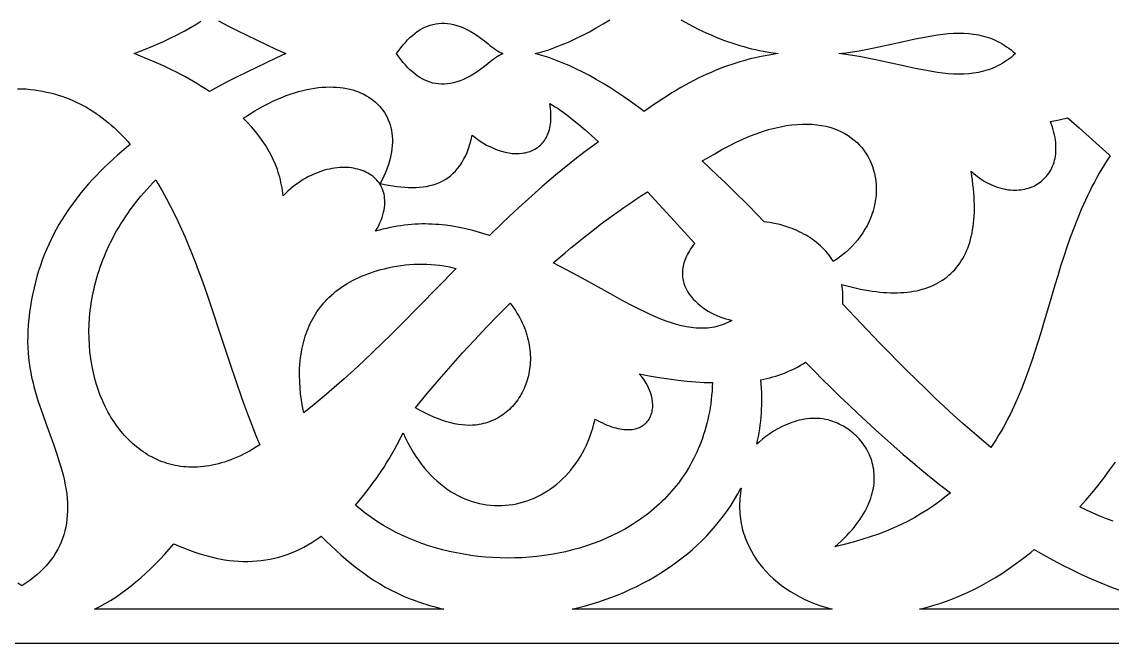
# Model space of a CAD drawing. Extents: x -170 to 170, y -20 to 44.
# Drawn here: x 0 to 58.9, y -20.5 to 13.1 of the extents above; entities that cross this region are included whole.
import ezdxf

# ---------------------------------------------------------------- set-up
doc = ezdxf.new("R2010")
doc.units = 0
doc.header["$MEASUREMENT"] = 0
doc.layers.add('LAYER_1', color=18, linetype='CONTINUOUS')

msp = doc.modelspace()

# ---------------------------------------------------------------- linework, layer by layer
at = {"layer": 'LAYER_1'}
for points in [[(10.671, 13.138), (11.171, 12.872), (11.678, 12.611), (12.191, 12.354), (12.711, 12.101), (13.236, 11.851), (13.767, 11.605), (14.303, 11.362), (13.767, 11.119), (13.236, 10.873), (12.711, 10.623), (12.191, 10.37), (11.678, 10.113), (11.171, 9.852), (10.671, 9.586), (10.179, 9.316), (9.929, 9.476), (9.714, 9.614), (9.5, 9.747), (9.284, 9.876), (9.067, 10.002), (8.847, 10.124), (8.625, 10.243), (8.399, 10.359), (8.169, 10.474), (7.695, 10.698), (7.197, 10.918), (6.672, 11.138), (6.114, 11.362), (6.672, 11.585), (7.197, 11.805), (7.695, 12.026), (8.169, 12.25), (8.399, 12.364), (8.625, 12.481), (8.847, 12.6), (9.067, 12.722), (9.284, 12.847), (9.5, 12.976), (9.714, 13.11)], [(35.623, 13.196), (35.861, 13.061), (36.098, 12.933), (36.333, 12.809), (36.566, 12.692), (36.797, 12.58), (37.027, 12.473), (37.255, 12.372), (37.481, 12.276), (37.706, 12.185), (37.929, 12.099), (38.15, 12.018), (38.37, 11.942), (38.588, 11.87), (38.805, 11.803), (39.02, 11.74), (39.233, 11.682), (39.445, 11.628), (39.655, 11.578), (39.864, 11.533), (40.071, 11.491), (40.481, 11.419), (40.885, 11.362), (40.481, 11.305), (40.071, 11.233), (39.864, 11.191), (39.655, 11.145), (39.445, 11.096), (39.233, 11.042), (39.02, 10.983), (38.805, 10.921), (38.588, 10.854), (38.37, 10.782), (38.15, 10.706), (37.929, 10.624), (37.706, 10.538), (37.481, 10.447), (37.255, 10.351), (37.027, 10.25), (36.797, 10.143), (36.566, 10.031), (36.333, 9.914), (36.098, 9.791), (35.861, 9.662), (35.623, 9.528), (35.383, 9.387), (35.141, 9.241), (34.898, 9.088), (34.652, 8.929), (34.405, 8.764), (34.156, 8.593), (33.905, 8.414), (33.653, 8.23), (33.282, 8.509), (32.911, 8.778), (32.54, 9.038), (32.17, 9.287), (31.8, 9.526), (31.431, 9.754), (31.062, 9.971), (30.694, 10.176), (30.326, 10.369), (29.959, 10.551), (29.592, 10.719), (29.225, 10.875), (28.859, 11.017), (28.494, 11.146), (28.129, 11.261), (27.764, 11.362), (28.129, 11.463), (28.494, 11.577), (28.859, 11.706), (29.225, 11.849), (29.592, 12.004), (29.958, 12.173), (30.326, 12.354), (30.694, 12.548), (31.062, 12.753), (31.431, 12.97), (31.8, 13.198)], [(-0.183, 9.455), (0.049, 9.471), (0.281, 9.455), (0.51, 9.434), (0.735, 9.406), (0.956, 9.373), (1.174, 9.335), (1.388, 9.291), (1.599, 9.241), (1.807, 9.186), (2.012, 9.126), (2.213, 9.06), (2.411, 8.99), (2.606, 8.914), (2.798, 8.833), (2.986, 8.748), (3.172, 8.658), (3.355, 8.562), (3.535, 8.463), (3.711, 8.358), (3.885, 8.249), (4.057, 8.136), (4.225, 8.018), (4.391, 7.896), (4.554, 7.77), (4.714, 7.64), (4.872, 7.505), (5.027, 7.367), (5.179, 7.225), (5.33, 7.078), (5.477, 6.929), (5.623, 6.775), (5.766, 6.618), (5.906, 6.457), (5.705, 6.292), (5.456, 6.084), (5.213, 5.874), (4.975, 5.661), (4.742, 5.446), (4.514, 5.229), (4.291, 5.008), (4.074, 4.785), (3.862, 4.559), (3.655, 4.33), (3.455, 4.098), (3.259, 3.863), (3.07, 3.625), (2.886, 3.384), (2.708, 3.139), (2.536, 2.891), (2.369, 2.64), (2.209, 2.385), (2.055, 2.126), (1.907, 1.864), (1.766, 1.598), (1.63, 1.328), (1.501, 1.054), (1.379, 0.777), (1.263, 0.495), (1.153, 0.209), (1.05, -0.081), (0.954, -0.375), (0.865, -0.674), (0.782, -0.977), (0.707, -1.285), (0.638, -1.597), (0.577, -1.914), (0.515, -2.277), (0.464, -2.627), (0.425, -2.966), (0.395, -3.293), (0.375, -3.61), (0.365, -3.918), (0.364, -4.216), (0.372, -4.506), (0.388, -4.789), (0.412, -5.065), (0.444, -5.335), (0.482, -5.6), (0.528, -5.86), (0.58, -6.117), (0.638, -6.371), (0.701, -6.622), (0.77, -6.872), (0.843, -7.122), (0.921, -7.371), (1.003, -7.621), (1.177, -8.126), (1.362, -8.643), (1.753, -9.737), (1.953, -10.326), (2.053, -10.634), (2.152, -10.951), (2.226, -11.204), (2.291, -11.455), (2.349, -11.703), (2.398, -11.947), (2.439, -12.189), (2.472, -12.427), (2.496, -12.662), (2.511, -12.893), (2.518, -13.121), (2.516, -13.346), (2.505, -13.568), (2.485, -13.786), (2.456, -14.001), (2.417, -14.212), (2.37, -14.42), (2.313, -14.624), (2.246, -14.824), (2.17, -15.021), (2.085, -15.214), (1.989, -15.404), (1.884, -15.59), (1.769, -15.772), (1.643, -15.95), (1.508, -16.124), (1.363, -16.295), (1.207, -16.461), (1.04, -16.624), (0.864, -16.782), (0.676, -16.937), (0.478, -17.087), (0.269, -17.234), (0.049, -17.376), (-0.17, -17.234)], [(58.968, -13.896), (58.605, -13.762), (58.243, -13.617), (57.88, -13.461), (57.518, -13.295), (57.157, -13.118), (57.485, -12.75), (57.81, -12.369), (58.132, -11.975), (58.452, -11.567), (58.769, -11.144), (59.085, -10.706)], [(63.098, -18.638), (48.506, -18.638), (48.869, -18.55), (49.234, -18.449), (49.602, -18.336), (49.972, -18.209), (50.344, -18.068), (50.719, -17.914), (51.094, -17.746), (51.472, -17.564), (51.85, -17.368), (52.229, -17.157), (52.61, -16.932), (52.99, -16.691), (53.371, -16.436), (53.752, -16.165), (54.133, -15.878), (54.514, -15.575), (54.7, -15.427), (55.207, -15.716), (55.716, -15.995), (56.229, -16.263), (56.744, -16.521), (57.261, -16.768), (57.78, -17.003), (58.302, -17.226), (58.826, -17.436), (59.353, -17.635)], [(-170.138, -20.482), (170.235, -20.482)]]:
    msp.add_lwpolyline(points, dxfattribs=at)
for points in [[(22.863, 13.005), (23.025, 12.992), (23.191, 12.968), (23.359, 12.933), (23.53, 12.885), (23.705, 12.826), (23.883, 12.754), (24.063, 12.67), (24.248, 12.573), (24.435, 12.463), (24.626, 12.34), (24.82, 12.204), (25.018, 12.054), (25.219, 11.891), (25.322, 11.806), (25.425, 11.726), (25.526, 11.652), (25.627, 11.583), (25.726, 11.52), (25.824, 11.462), (25.921, 11.409), (26.017, 11.362), (25.921, 11.315), (25.824, 11.262), (25.726, 11.204), (25.627, 11.14), (25.526, 11.072), (25.425, 10.997), (25.219, 10.833), (25.018, 10.669), (24.82, 10.519), (24.626, 10.383), (24.435, 10.26), (24.248, 10.15), (24.063, 10.053), (23.883, 9.969), (23.705, 9.897), (23.53, 9.838), (23.359, 9.79), (23.191, 9.755), (23.025, 9.731), (22.863, 9.718), (22.703, 9.716), (22.547, 9.726), (22.393, 9.746), (22.242, 9.777), (22.094, 9.818), (21.949, 9.869), (21.806, 9.931), (21.666, 10.002), (21.528, 10.082), (21.393, 10.172), (21.26, 10.27), (21.13, 10.378), (21.002, 10.494), (20.877, 10.619), (20.754, 10.752), (20.633, 10.893), (20.514, 11.042), (20.398, 11.198), (20.283, 11.362), (20.398, 11.526), (20.514, 11.682), (20.633, 11.831), (20.754, 11.972), (20.877, 12.104), (21.002, 12.229), (21.13, 12.345), (21.26, 12.453), (21.393, 12.552), (21.528, 12.641), (21.666, 12.722), (21.806, 12.793), (21.949, 12.854), (22.094, 12.905), (22.242, 12.946), (22.393, 12.977), (22.547, 12.997), (22.703, 13.007)], [(50.892, 12.467), (51.163, 12.45), (51.298, 12.437), (51.431, 12.42), (51.563, 12.399), (51.695, 12.374), (51.825, 12.346), (51.955, 12.313), (52.084, 12.277), (52.212, 12.236), (52.339, 12.19), (52.465, 12.14), (52.591, 12.086), (52.716, 12.026), (52.84, 11.962), (52.963, 11.892), (53.085, 11.817), (53.207, 11.737), (53.328, 11.652), (53.448, 11.561), (53.568, 11.464), (53.687, 11.362), (53.568, 11.259), (53.448, 11.163), (53.328, 11.072), (53.207, 10.986), (53.085, 10.906), (52.963, 10.832), (52.84, 10.762), (52.716, 10.698), (52.591, 10.638), (52.465, 10.583), (52.339, 10.533), (52.212, 10.488), (52.084, 10.447), (51.955, 10.41), (51.825, 10.378), (51.695, 10.349), (51.563, 10.325), (51.431, 10.304), (51.298, 10.287), (51.163, 10.274), (50.892, 10.257), (50.617, 10.253), (50.339, 10.262), (50.056, 10.281), (49.769, 10.31), (49.477, 10.347), (49.182, 10.393), (48.882, 10.446), (48.577, 10.505), (48.268, 10.568), (47.635, 10.706), (46.982, 10.853), (46.309, 10.999), (45.964, 11.07), (45.614, 11.138), (45.258, 11.203), (44.897, 11.262), (44.53, 11.315), (44.157, 11.362), (44.53, 11.408), (44.897, 11.462), (45.258, 11.521), (45.614, 11.585), (45.964, 11.653), (46.309, 11.724), (46.982, 11.871), (47.635, 12.017), (48.268, 12.155), (48.577, 12.219), (48.882, 12.278), (49.182, 12.33), (49.477, 12.376), (49.769, 12.414), (50.056, 12.443), (50.339, 12.462), (50.617, 12.47)], [(16.855, 9.561), (17.043, 9.551), (17.226, 9.535), (17.404, 9.511), (17.578, 9.481), (17.747, 9.444), (17.911, 9.401), (18.07, 9.352), (18.224, 9.296), (18.373, 9.234), (18.516, 9.166), (18.654, 9.093), (18.786, 9.013), (18.912, 8.928), (19.033, 8.838), (19.147, 8.742), (19.256, 8.641), (19.358, 8.534), (19.453, 8.423), (19.542, 8.307), (19.625, 8.186), (19.7, 8.06), (19.769, 7.93), (19.83, 7.795), (19.885, 7.656), (19.932, 7.513), (19.972, 7.365), (20.004, 7.214), (20.028, 7.059), (20.045, 6.9), (20.054, 6.738), (20.054, 6.572), (20.047, 6.402), (20.031, 6.23), (20.007, 6.054), (19.974, 5.875), (19.933, 5.693), (19.882, 5.509), (19.823, 5.322), (19.755, 5.132), (19.677, 4.94), (19.591, 4.746), (19.494, 4.549), (19.389, 4.35), (19.619, 4.3), (19.846, 4.256), (20.07, 4.217), (20.29, 4.186), (20.506, 4.161), (20.718, 4.143), (20.926, 4.132), (21.129, 4.129), (21.329, 4.133), (21.523, 4.145), (21.713, 4.166), (21.899, 4.195), (22.079, 4.233), (22.254, 4.281), (22.423, 4.337), (22.588, 4.403), (22.746, 4.478), (22.899, 4.564), (23.046, 4.66), (23.188, 4.767), (23.322, 4.884), (23.451, 5.013), (23.573, 5.152), (23.689, 5.304), (23.797, 5.467), (23.899, 5.642), (23.994, 5.83), (24.082, 6.03), (24.162, 6.243), (24.235, 6.47), (24.3, 6.709), (24.358, 6.962), (24.55, 6.809), (24.745, 6.668), (24.942, 6.54), (25.141, 6.424), (25.341, 6.321), (25.542, 6.231), (25.741, 6.154), (25.94, 6.09), (26.137, 6.039), (26.331, 6.001), (26.522, 5.977), (26.709, 5.966), (26.892, 5.968), (27.069, 5.984), (27.155, 5.997), (27.24, 6.013), (27.323, 6.033), (27.404, 6.056), (27.484, 6.082), (27.561, 6.113), (27.637, 6.146), (27.71, 6.183), (27.781, 6.223), (27.85, 6.267), (27.917, 6.315), (27.981, 6.366), (28.042, 6.42), (28.101, 6.478), (28.157, 6.54), (28.211, 6.605), (28.261, 6.673), (28.309, 6.745), (28.353, 6.821), (28.394, 6.9), (28.432, 6.983), (28.467, 7.07), (28.498, 7.16), (28.526, 7.253), (28.55, 7.351), (28.571, 7.452), (28.587, 7.556), (28.6, 7.665), (28.609, 7.777), (28.614, 7.892), (28.615, 8.012), (28.611, 8.135), (28.603, 8.261), (28.591, 8.392), (28.575, 8.526), (28.554, 8.664), (28.698, 8.579), (28.846, 8.489), (28.996, 8.392), (29.148, 8.288), (29.461, 8.063), (29.783, 7.814), (30.116, 7.542), (30.458, 7.248), (30.81, 6.933), (31.171, 6.597), (30.776, 6.309), (30.385, 6.016), (29.999, 5.718), (29.617, 5.416), (29.239, 5.11), (28.864, 4.801), (28.494, 4.487), (28.127, 4.17), (27.763, 3.851), (27.402, 3.528), (27.044, 3.202), (26.689, 2.873), (25.986, 2.21), (25.291, 1.538), (25.121, 1.59), (24.754, 1.703), (24.388, 1.805), (24.024, 1.895), (23.659, 1.973), (23.295, 2.038), (22.929, 2.091), (22.747, 2.112), (22.563, 2.129), (22.38, 2.143), (22.196, 2.153), (22.011, 2.16), (21.826, 2.163), (21.641, 2.162), (21.455, 2.157), (21.268, 2.148), (21.08, 2.135), (20.892, 2.118), (20.702, 2.097), (20.512, 2.071), (20.321, 2.042), (20.129, 2.008), (19.935, 1.969), (19.741, 1.926), (19.545, 1.879), (19.349, 1.827), (19.15, 1.77), (19.236, 1.925), (19.314, 2.077), (19.382, 2.227), (19.443, 2.373), (19.495, 2.517), (19.539, 2.657), (19.575, 2.795), (19.603, 2.929), (19.624, 3.06), (19.638, 3.187), (19.644, 3.312), (19.643, 3.432), (19.636, 3.55), (19.622, 3.664), (19.601, 3.774), (19.574, 3.881), (19.54, 3.984), (19.501, 4.083), (19.456, 4.179), (19.405, 4.271), (19.349, 4.359), (19.287, 4.443), (19.22, 4.523), (19.148, 4.598), (19.072, 4.67), (18.99, 4.738), (18.905, 4.801), (18.815, 4.86), (18.721, 4.915), (18.623, 4.966), (18.521, 5.012), (18.415, 5.053), (18.306, 5.09), (18.194, 5.122), (18.079, 5.15), (17.96, 5.173), (17.839, 5.191), (17.716, 5.205), (17.59, 5.213), (17.461, 5.217), (17.331, 5.215), (17.199, 5.209), (17.065, 5.197), (16.929, 5.181), (16.792, 5.159), (16.654, 5.131), (16.515, 5.099), (16.375, 5.061), (16.234, 5.018), (16.092, 4.969), (15.951, 4.915), (15.809, 4.855), (15.667, 4.789), (15.525, 4.718), (15.383, 4.641), (15.242, 4.558), (15.102, 4.469), (14.962, 4.375), (14.824, 4.274), (14.686, 4.167), (14.55, 4.055), (14.416, 3.936), (14.283, 3.811), (14.152, 3.679), (14.136, 3.827), (14.117, 3.973), (14.095, 4.118), (14.069, 4.262), (14.04, 4.406), (14.007, 4.547), (13.971, 4.688), (13.932, 4.828), (13.889, 4.967), (13.843, 5.104), (13.74, 5.376), (13.624, 5.644), (13.495, 5.907), (13.353, 6.167), (13.198, 6.422), (13.031, 6.673), (12.85, 6.92), (12.658, 7.163), (12.452, 7.402), (12.235, 7.637), (12.006, 7.869), (12.132, 7.955), (12.382, 8.118), (12.631, 8.271), (12.877, 8.416), (13.122, 8.551), (13.365, 8.677), (13.605, 8.794), (13.843, 8.903), (14.078, 9.003), (14.311, 9.094), (14.541, 9.176), (14.769, 9.251), (14.993, 9.317), (15.214, 9.375), (15.432, 9.425), (15.646, 9.467), (15.857, 9.501), (16.065, 9.528), (16.268, 9.547), (16.468, 9.559), (16.664, 9.564)], [(56.567, 7.837), (57.124, 7.352), (57.665, 6.874), (58.203, 6.391), (58.754, 5.89), (58.797, 5.85), (58.644, 5.616), (58.496, 5.381), (58.352, 5.143), (58.212, 4.905), (58.077, 4.664), (57.946, 4.422), (57.819, 4.179), (57.696, 3.934), (57.576, 3.688), (57.46, 3.44), (57.238, 2.942), (57.029, 2.44), (56.83, 1.934), (56.642, 1.425), (56.463, 0.913), (56.291, 0.4), (56.126, -0.115), (55.966, -0.631), (55.81, -1.148), (55.506, -2.18), (55.204, -3.207), (55.051, -3.717), (54.895, -4.225), (54.735, -4.729), (54.569, -5.229), (54.397, -5.725), (54.217, -6.216), (54.028, -6.702), (53.829, -7.181), (53.618, -7.654), (53.509, -7.888), (53.396, -8.12), (53.279, -8.35), (53.159, -8.578), (53.035, -8.804), (52.908, -9.028), (52.776, -9.25), (52.64, -9.47), (52.5, -9.687), (52.355, -9.902), (51.852, -9.484), (51.349, -9.054), (50.847, -8.613), (50.345, -8.161), (49.843, -7.699), (49.343, -7.228), (48.842, -6.749), (48.342, -6.262), (47.843, -5.768), (47.344, -5.267), (46.846, -4.762), (46.348, -4.251), (45.354, -3.219), (44.363, -2.177), (44.371, -2.048), (44.375, -1.918), (44.375, -1.786), (44.37, -1.652), (44.362, -1.517), (44.349, -1.38), (44.331, -1.241), (44.31, -1.1), (44.891, -1.256), (45.11, -1.307), (45.327, -1.354), (45.54, -1.396), (45.75, -1.433), (45.957, -1.465), (46.161, -1.492), (46.361, -1.514), (46.559, -1.532), (46.752, -1.544), (46.943, -1.552), (47.129, -1.555), (47.313, -1.553), (47.493, -1.546), (47.669, -1.535), (47.842, -1.519), (48.012, -1.497), (48.177, -1.472), (48.339, -1.441), (48.498, -1.405), (48.652, -1.365), (48.803, -1.32), (48.95, -1.271), (49.094, -1.216), (49.233, -1.157), (49.369, -1.093), (49.5, -1.024), (49.628, -0.951), (49.752, -0.873), (49.872, -0.79), (49.987, -0.703), (50.099, -0.611), (50.206, -0.514), (50.31, -0.412), (50.409, -0.306), (50.504, -0.195), (50.595, -0.08), (50.681, 0.04), (50.764, 0.165), (50.842, 0.294), (50.915, 0.428), (50.984, 0.566), (51.049, 0.71), (51.109, 0.857), (51.165, 1.01), (51.216, 1.167), (51.263, 1.328), (51.305, 1.494), (51.343, 1.665), (51.376, 1.84), (51.404, 2.019), (51.427, 2.204), (51.446, 2.392), (51.46, 2.586), (51.469, 2.783), (51.473, 2.986), (51.472, 3.192), (51.467, 3.404), (51.456, 3.619), (51.441, 3.84), (51.42, 4.064), (51.395, 4.294), (51.364, 4.527), (51.329, 4.765), (51.288, 5.008), (51.406, 4.905), (51.524, 4.809), (51.643, 4.718), (51.763, 4.633), (51.883, 4.553), (52.003, 4.479), (52.124, 4.411), (52.244, 4.348), (52.364, 4.29), (52.485, 4.237), (52.604, 4.19), (52.724, 4.148), (52.843, 4.111), (52.961, 4.079), (53.078, 4.052), (53.195, 4.03), (53.311, 4.013), (53.425, 4), (53.539, 3.993), (53.651, 3.99), (53.761, 3.992), (53.87, 3.999), (53.978, 4.01), (54.083, 4.025), (54.187, 4.045), (54.289, 4.07), (54.389, 4.099), (54.486, 4.132), (54.581, 4.169), (54.674, 4.21), (54.764, 4.256), (54.852, 4.306), (54.936, 4.359), (55.018, 4.417), (55.097, 4.478), (55.173, 4.543), (55.245, 4.612), (55.314, 4.685), (55.38, 4.761), (55.442, 4.841), (55.501, 4.925), (55.555, 5.012), (55.606, 5.102), (55.653, 5.196), (55.695, 5.293), (55.734, 5.394), (55.768, 5.497), (55.797, 5.604), (55.823, 5.714), (55.843, 5.827), (55.858, 5.942), (55.869, 6.061), (55.875, 6.183), (55.875, 6.307), (55.87, 6.434), (55.86, 6.564), (55.845, 6.697), (55.824, 6.832), (55.797, 6.969), (55.764, 7.11), (55.726, 7.252), (55.681, 7.397), (55.63, 7.544), (55.573, 7.693), (56.039, 7.788), (56.504, 7.89)], [(42.713, 7.549), (42.966, 7.525), (43.211, 7.489), (43.445, 7.442), (43.671, 7.383), (43.887, 7.314), (44.094, 7.234), (44.291, 7.144), (44.479, 7.045), (44.657, 6.936), (44.826, 6.819), (44.985, 6.694), (45.134, 6.561), (45.274, 6.42), (45.404, 6.272), (45.523, 6.118), (45.633, 5.957), (45.733, 5.79), (45.823, 5.618), (45.903, 5.442), (45.973, 5.26), (46.033, 5.074), (46.082, 4.885), (46.122, 4.692), (46.151, 4.497), (46.169, 4.298), (46.177, 4.098), (46.175, 3.896), (46.162, 3.693), (46.139, 3.489), (46.105, 3.284), (46.06, 3.08), (46.005, 2.876), (45.939, 2.672), (45.862, 2.47), (45.774, 2.269), (45.675, 2.071), (45.565, 1.875), (45.445, 1.682), (45.313, 1.492), (45.17, 1.305), (45.016, 1.123), (44.85, 0.946), (44.674, 0.773), (44.486, 0.605), (44.287, 0.444), (44.076, 0.288), (43.854, 0.139), (43.781, 0.256), (43.704, 0.37), (43.623, 0.48), (43.538, 0.587), (43.449, 0.691), (43.357, 0.792), (43.261, 0.889), (43.162, 0.984), (43.06, 1.074), (42.954, 1.162), (42.846, 1.247), (42.735, 1.328), (42.621, 1.406), (42.505, 1.481), (42.386, 1.552), (42.265, 1.62), (42.142, 1.685), (42.017, 1.747), (41.89, 1.806), (41.761, 1.861), (41.631, 1.913), (41.499, 1.962), (41.232, 2.051), (40.96, 2.126), (40.685, 2.189), (40.407, 2.238), (40.129, 2.275), (39.288, 3.134), (38.448, 3.973), (38.029, 4.384), (37.61, 4.788), (37.192, 5.186), (36.774, 5.577), (37.049, 5.715), (37.451, 5.959), (37.845, 6.183), (38.23, 6.389), (38.607, 6.577), (38.975, 6.747), (39.335, 6.9), (39.686, 7.035), (40.028, 7.154), (40.362, 7.257), (40.687, 7.345), (41.003, 7.416), (41.311, 7.473), (41.609, 7.516), (41.899, 7.544), (42.179, 7.559), (42.451, 7.56)], [(7.397, 4.343), (7.626, 3.952), (7.849, 3.552), (8.064, 3.145), (8.272, 2.73), (8.474, 2.308), (8.67, 1.88), (8.861, 1.445), (9.046, 1.006), (9.226, 0.561), (9.402, 0.113), (9.574, -0.34), (9.742, -0.795), (9.907, -1.254), (10.069, -1.714), (10.385, -2.639), (10.693, -3.567), (10.997, -4.492), (11.3, -5.411), (11.605, -6.319), (11.914, -7.212), (12.071, -7.652), (12.23, -8.087), (12.393, -8.515), (12.558, -8.937), (12.726, -9.353), (12.899, -9.761), (12.721, -9.875), (12.545, -9.983), (12.369, -10.085), (12.194, -10.181), (12.019, -10.272), (11.846, -10.357), (11.674, -10.436), (11.502, -10.509), (11.332, -10.577), (11.163, -10.639), (10.994, -10.696), (10.827, -10.747), (10.661, -10.793), (10.496, -10.834), (10.333, -10.869), (10.17, -10.899), (10.009, -10.924), (9.849, -10.944), (9.69, -10.959), (9.533, -10.969), (9.377, -10.975), (9.223, -10.975), (9.07, -10.971), (8.918, -10.961), (8.768, -10.948), (8.62, -10.929), (8.473, -10.906), (8.327, -10.879), (8.183, -10.847), (8.041, -10.811), (7.901, -10.77), (7.762, -10.726), (7.625, -10.677), (7.49, -10.624), (7.357, -10.567), (7.225, -10.506), (7.095, -10.44), (6.968, -10.371), (6.842, -10.299), (6.718, -10.222), (6.596, -10.142), (6.476, -10.058), (6.358, -9.97), (6.243, -9.879), (6.129, -9.785), (6.018, -9.687), (5.908, -9.585), (5.801, -9.481), (5.696, -9.373), (5.594, -9.262), (5.494, -9.148), (5.396, -9.03), (5.3, -8.91), (5.207, -8.787), (5.116, -8.661), (5.028, -8.532), (4.942, -8.4), (4.859, -8.266), (4.778, -8.129), (4.7, -7.989), (4.552, -7.702), (4.414, -7.405), (4.287, -7.1), (4.171, -6.785), (4.067, -6.462), (3.975, -6.131), (3.894, -5.793), (3.826, -5.448), (3.77, -5.097), (3.727, -4.74), (3.696, -4.377), (3.679, -4.01), (3.675, -3.637), (3.685, -3.261), (3.709, -2.881), (3.747, -2.499), (3.771, -2.306), (3.799, -2.113), (3.831, -1.919), (3.866, -1.725), (3.905, -1.531), (3.948, -1.336), (3.994, -1.141), (4.045, -0.945), (4.099, -0.75), (4.157, -0.554), (4.219, -0.358), (4.285, -0.162), (4.355, 0.033), (4.429, 0.229), (4.507, 0.425), (4.589, 0.62), (4.675, 0.815), (4.765, 1.01), (4.86, 1.204), (4.958, 1.398), (5.061, 1.591), (5.168, 1.784), (5.279, 1.976), (5.395, 2.167), (5.515, 2.358), (5.639, 2.548), (5.768, 2.737), (5.901, 2.925), (6.039, 3.112), (6.181, 3.298), (6.327, 3.483), (6.479, 3.667), (6.635, 3.849), (6.795, 4.03), (6.96, 4.21), (7.13, 4.389), (7.277, 4.544)], [(34.433, 3.236), (35.063, 2.55), (36.374, 1.109), (36.295, 1.01), (36.221, 0.912), (36.153, 0.814), (36.09, 0.717), (36.032, 0.621), (35.979, 0.525), (35.931, 0.431), (35.888, 0.337), (35.85, 0.244), (35.816, 0.151), (35.787, 0.06), (35.763, -0.031), (35.743, -0.121), (35.727, -0.209), (35.716, -0.297), (35.709, -0.384), (35.706, -0.47), (35.706, -0.555), (35.711, -0.639), (35.719, -0.722), (35.732, -0.804), (35.747, -0.884), (35.766, -0.964), (35.789, -1.043), (35.844, -1.196), (35.911, -1.346), (35.99, -1.49), (36.08, -1.629), (36.18, -1.763), (36.289, -1.892), (36.407, -2.015), (36.533, -2.132), (36.666, -2.244), (36.806, -2.35), (36.951, -2.45), (37.101, -2.543), (37.255, -2.63), (37.412, -2.71), (37.572, -2.784), (37.734, -2.85), (37.896, -2.91), (38.06, -2.962), (38.222, -3.006), (38.384, -3.044), (38.269, -3.107), (38.153, -3.164), (38.036, -3.217), (37.919, -3.264), (37.801, -3.306), (37.682, -3.343), (37.562, -3.376), (37.441, -3.403), (37.319, -3.426), (37.197, -3.444), (37.073, -3.457), (36.949, -3.466), (36.824, -3.471), (36.698, -3.471), (36.571, -3.467), (36.443, -3.46), (36.314, -3.448), (36.184, -3.432), (35.922, -3.389), (35.656, -3.332), (35.386, -3.261), (35.112, -3.178), (34.834, -3.082), (34.551, -2.974), (34.265, -2.856), (33.975, -2.728), (33.68, -2.591), (33.381, -2.445), (33.078, -2.292), (32.458, -1.965), (31.82, -1.616), (30.488, -0.876), (29.793, -0.498), (29.078, -0.121), (28.741, 0.055), (29.057, 0.33), (29.373, 0.601), (29.69, 0.867), (30.006, 1.128), (30.323, 1.385), (30.639, 1.637), (30.957, 1.884), (31.274, 2.127), (31.591, 2.365), (31.909, 2.598), (32.227, 2.827), (32.545, 3.05), (32.863, 3.269), (33.182, 3.483), (33.501, 3.692), (33.82, 3.897)], [(21.914, -0.011), (22.145, -0.023), (22.375, -0.042), (22.604, -0.069), (22.831, -0.102), (23.057, -0.143), (23.28, -0.191), (23.501, -0.246), (21.506, -2.28), (20.512, -3.284), (20.012, -3.781), (19.509, -4.275), (19.002, -4.765), (18.491, -5.25), (17.973, -5.731), (17.449, -6.206), (16.917, -6.675), (16.376, -7.139), (15.826, -7.596), (15.265, -8.046), (15.199, -7.699), (15.143, -7.355), (15.1, -7.015), (15.068, -6.68), (15.048, -6.348), (15.041, -6.022), (15.046, -5.7), (15.064, -5.384), (15.094, -5.073), (15.138, -4.769), (15.165, -4.619), (15.195, -4.47), (15.229, -4.323), (15.266, -4.178), (15.306, -4.035), (15.35, -3.894), (15.397, -3.754), (15.448, -3.616), (15.502, -3.48), (15.56, -3.346), (15.621, -3.214), (15.686, -3.084), (15.755, -2.956), (15.827, -2.83), (15.903, -2.706), (15.983, -2.584), (16.066, -2.464), (16.154, -2.347), (16.245, -2.232), (16.339, -2.119), (16.438, -2.009), (16.54, -1.901), (16.647, -1.795), (16.757, -1.692), (16.871, -1.592), (16.989, -1.493), (17.111, -1.398), (17.237, -1.305), (17.367, -1.215), (17.501, -1.127), (17.64, -1.043), (17.782, -0.961), (17.928, -0.881), (18.079, -0.805), (18.234, -0.732), (18.393, -0.661), (18.556, -0.594), (18.724, -0.529), (18.895, -0.468), (19.072, -0.409), (19.252, -0.354), (19.437, -0.302), (19.626, -0.253), (19.82, -0.207), (20.05, -0.159), (20.282, -0.117), (20.515, -0.082), (20.748, -0.053), (20.981, -0.031), (21.215, -0.016), (21.448, -0.007), (21.681, -0.005)], [(26.511, -2.252), (26.605, -2.383), (26.693, -2.515), (26.777, -2.647), (26.856, -2.78), (26.93, -2.913), (27, -3.047), (27.064, -3.181), (27.124, -3.315), (27.179, -3.449), (27.23, -3.583), (27.276, -3.718), (27.318, -3.852), (27.355, -3.986), (27.388, -4.119), (27.417, -4.252), (27.441, -4.385), (27.462, -4.518), (27.478, -4.649), (27.49, -4.78), (27.497, -4.91), (27.501, -5.04), (27.501, -5.168), (27.497, -5.296), (27.489, -5.422), (27.478, -5.547), (27.462, -5.672), (27.443, -5.794), (27.42, -5.916), (27.394, -6.035), (27.364, -6.154), (27.331, -6.27), (27.294, -6.385), (27.254, -6.499), (27.211, -6.61), (27.164, -6.719), (27.114, -6.827), (27.061, -6.932), (27.005, -7.035), (26.945, -7.136), (26.883, -7.234), (26.817, -7.33), (26.749, -7.424), (26.678, -7.515), (26.604, -7.603), (26.528, -7.689), (26.448, -7.772), (26.366, -7.852), (26.281, -7.928), (26.194, -8.002), (26.105, -8.073), (26.012, -8.141), (25.918, -8.205), (25.821, -8.266), (25.722, -8.323), (25.62, -8.377), (25.517, -8.428), (25.411, -8.474), (25.303, -8.517), (25.193, -8.556), (25.081, -8.591), (24.967, -8.622), (24.852, -8.649), (24.734, -8.672), (24.562, -8.697), (24.384, -8.712), (24.201, -8.716), (24.013, -8.71), (23.819, -8.694), (23.619, -8.667), (23.414, -8.629), (23.203, -8.58), (22.986, -8.519), (22.763, -8.448), (22.534, -8.364), (22.298, -8.269), (22.057, -8.162), (21.808, -8.043), (21.554, -7.911), (21.293, -7.767), (21.933, -6.997), (22.571, -6.246), (23.208, -5.515), (23.846, -4.803), (24.484, -4.108), (25.123, -3.429), (25.766, -2.768), (26.412, -2.121)], [(42.815, -5.77), (43.277, -6.232), (43.743, -6.693), (44.213, -7.152), (44.688, -7.61), (45.166, -8.064), (45.649, -8.515), (46.136, -8.963), (46.627, -9.407), (47.123, -9.846), (47.621, -10.281), (48.124, -10.71), (48.631, -11.133), (49.141, -11.55), (49.655, -11.96), (50.173, -12.363), (49.883, -12.601), (49.582, -12.832), (49.268, -13.057), (48.943, -13.274), (48.604, -13.484), (48.253, -13.687), (47.887, -13.883), (47.509, -14.071), (47.116, -14.25), (46.708, -14.422), (46.286, -14.586), (45.848, -14.741), (45.395, -14.887), (44.926, -15.025), (44.44, -15.154), (43.938, -15.273), (44.11, -15.122), (44.273, -14.972), (44.429, -14.822), (44.577, -14.672), (44.716, -14.523), (44.849, -14.375), (44.973, -14.226), (45.09, -14.079), (45.2, -13.932), (45.303, -13.786), (45.398, -13.64), (45.487, -13.496), (45.569, -13.352), (45.644, -13.209), (45.712, -13.067), (45.774, -12.926), (45.83, -12.786), (45.88, -12.647), (45.923, -12.51), (45.96, -12.374), (45.992, -12.239), (46.018, -12.105), (46.038, -11.973), (46.053, -11.842), (46.063, -11.713), (46.067, -11.585), (46.066, -11.459), (46.06, -11.334), (46.049, -11.212), (46.034, -11.091), (46.014, -10.972), (45.989, -10.855), (45.961, -10.739), (45.927, -10.626), (45.89, -10.515), (45.849, -10.406), (45.804, -10.299), (45.755, -10.194), (45.702, -10.092), (45.646, -9.991), (45.587, -9.894), (45.524, -9.798), (45.458, -9.705), (45.39, -9.615), (45.318, -9.527), (45.243, -9.442), (45.166, -9.36), (45.087, -9.28), (45.005, -9.203), (44.92, -9.129), (44.834, -9.058), (44.745, -8.99), (44.655, -8.925), (44.563, -8.863), (44.469, -8.804), (44.373, -8.748), (44.276, -8.696), (44.178, -8.647), (44.079, -8.601), (43.978, -8.558), (43.877, -8.519), (43.775, -8.484), (43.672, -8.452), (43.569, -8.424), (43.426, -8.391), (43.284, -8.366), (43.141, -8.349), (42.998, -8.339), (42.855, -8.336), (42.713, -8.339), (42.572, -8.348), (42.431, -8.364), (42.291, -8.385), (42.152, -8.411), (42.015, -8.442), (41.879, -8.479), (41.744, -8.519), (41.612, -8.564), (41.481, -8.612), (41.352, -8.664), (41.226, -8.72), (41.102, -8.778), (40.863, -8.902), (40.635, -9.034), (40.421, -9.173), (40.221, -9.314), (40.038, -9.456), (39.872, -9.597), (39.724, -9.734), (39.769, -9.531), (39.81, -9.325), (39.847, -9.118), (39.88, -8.909), (39.909, -8.699), (39.934, -8.486), (39.955, -8.272), (39.971, -8.056), (39.983, -7.838), (39.991, -7.618), (39.994, -7.397), (39.993, -7.174), (39.988, -6.949), (39.978, -6.722), (39.964, -6.494), (39.945, -6.264), (40.273, -6.189), (40.435, -6.147), (40.595, -6.101), (40.754, -6.052), (40.911, -6), (41.066, -5.945), (41.219, -5.887), (41.37, -5.825), (41.519, -5.76), (41.665, -5.692), (41.809, -5.621), (41.951, -5.547), (42.089, -5.47), (42.225, -5.39), (42.358, -5.306)], [(33.921, -6.038), (34.452, -6.131), (34.969, -6.21), (35.471, -6.275), (35.958, -6.327), (36.431, -6.366), (36.89, -6.392), (37.334, -6.407), (37.323, -6.641), (37.308, -6.872), (37.288, -7.1), (37.264, -7.325), (37.235, -7.547), (37.202, -7.767), (37.165, -7.983), (37.123, -8.196), (37.077, -8.406), (37.028, -8.613), (36.974, -8.817), (36.916, -9.018), (36.854, -9.216), (36.788, -9.411), (36.718, -9.604), (36.645, -9.793), (36.568, -9.979), (36.487, -10.162), (36.403, -10.342), (36.315, -10.52), (36.223, -10.694), (36.128, -10.866), (36.03, -11.034), (35.928, -11.2), (35.823, -11.362), (35.715, -11.522), (35.604, -11.678), (35.49, -11.832), (35.372, -11.983), (35.252, -12.131), (35.128, -12.276), (35.002, -12.418), (34.873, -12.557), (34.741, -12.693), (34.607, -12.827), (34.469, -12.957), (34.33, -13.085), (34.187, -13.209), (34.042, -13.331), (33.895, -13.45), (33.745, -13.566), (33.593, -13.679), (33.439, -13.789), (33.283, -13.897), (33.124, -14.001), (32.964, -14.103), (32.636, -14.297), (32.301, -14.48), (31.959, -14.652), (31.61, -14.813), (31.254, -14.962), (30.893, -15.1), (30.527, -15.226), (30.155, -15.341), (29.779, -15.445), (29.399, -15.538), (29.015, -15.62), (28.628, -15.69), (28.238, -15.75), (27.846, -15.798), (27.452, -15.836), (27.057, -15.862), (26.661, -15.877), (26.264, -15.882), (25.868, -15.875), (25.472, -15.858), (25.077, -15.829), (24.683, -15.79), (24.291, -15.74), (23.901, -15.679), (23.514, -15.608), (23.13, -15.525), (22.75, -15.432), (22.374, -15.329), (22.002, -15.214), (21.635, -15.09), (21.274, -14.954), (20.919, -14.808), (20.57, -14.651), (20.227, -14.484), (19.892, -14.307), (19.565, -14.119), (19.245, -13.92), (18.935, -13.712), (18.633, -13.493), (18.486, -13.379), (18.341, -13.263), (18.199, -13.145), (18.059, -13.023), (18.488, -12.495), (18.855, -12.028), (19.021, -11.81), (19.177, -11.598), (19.325, -11.389), (19.467, -11.18), (19.606, -10.967), (19.743, -10.748), (19.88, -10.52), (20.02, -10.279), (20.163, -10.022), (20.313, -9.747), (20.637, -9.126), (20.763, -9.4), (20.895, -9.663), (21.032, -9.916), (21.174, -10.158), (21.321, -10.39), (21.472, -10.612), (21.628, -10.823), (21.788, -11.025), (21.953, -11.216), (22.121, -11.397), (22.292, -11.569), (22.467, -11.73), (22.645, -11.882), (22.827, -12.024), (23.01, -12.157), (23.197, -12.28), (23.386, -12.393), (23.577, -12.498), (23.769, -12.592), (23.964, -12.678), (24.16, -12.754), (24.357, -12.822), (24.556, -12.88), (24.755, -12.929), (24.955, -12.97), (25.155, -13.001), (25.355, -13.024), (25.556, -13.038), (25.756, -13.044), (25.956, -13.041), (26.155, -13.029), (26.354, -13.01), (26.551, -12.981), (26.747, -12.945), (26.942, -12.9), (27.135, -12.848), (27.326, -12.787), (27.515, -12.718), (27.701, -12.642), (27.885, -12.558), (28.067, -12.466), (28.245, -12.366), (28.42, -12.258), (28.592, -12.144), (28.76, -12.021), (28.925, -11.892), (29.085, -11.755), (29.242, -11.61), (29.393, -11.459), (29.54, -11.301), (29.683, -11.135), (29.82, -10.963), (29.952, -10.783), (30.078, -10.597), (30.199, -10.404), (30.314, -10.205), (30.423, -9.999), (30.525, -9.786), (30.621, -9.567), (30.71, -9.342), (30.792, -9.11), (30.867, -8.872), (30.935, -8.628), (30.995, -8.378), (31.131, -8.454), (31.264, -8.523), (31.395, -8.587), (31.522, -8.646), (31.647, -8.699), (31.769, -8.746), (31.888, -8.788), (32.004, -8.825), (32.117, -8.857), (32.227, -8.884), (32.335, -8.905), (32.439, -8.923), (32.54, -8.935), (32.638, -8.943), (32.733, -8.947), (32.826, -8.946), (32.915, -8.941), (33.001, -8.931), (33.084, -8.918), (33.163, -8.901), (33.24, -8.88), (33.314, -8.856), (33.384, -8.827), (33.451, -8.796), (33.515, -8.761), (33.576, -8.722), (33.634, -8.681), (33.688, -8.637), (33.74, -8.589), (33.788, -8.539), (33.832, -8.486), (33.874, -8.431), (33.912, -8.373), (33.947, -8.312), (33.978, -8.25), (34.006, -8.185), (34.031, -8.118), (34.052, -8.049), (34.07, -7.978), (34.085, -7.906), (34.096, -7.832), (34.104, -7.756), (34.108, -7.68), (34.109, -7.601), (34.1, -7.441), (34.077, -7.277), (34.04, -7.111), (33.989, -6.941), (33.923, -6.771), (33.843, -6.6), (33.748, -6.43), (33.639, -6.261), (33.514, -6.094), (33.375, -5.93)], [(38.861, -12.241), (38.84, -12.383), (38.823, -12.523), (38.81, -12.664), (38.801, -12.803), (38.796, -12.942), (38.794, -13.08), (38.796, -13.218), (38.802, -13.354), (38.812, -13.49), (38.825, -13.624), (38.842, -13.758), (38.862, -13.891), (38.885, -14.023), (38.913, -14.154), (38.943, -14.284), (38.977, -14.412), (39.015, -14.54), (39.055, -14.667), (39.1, -14.792), (39.197, -15.039), (39.308, -15.281), (39.431, -15.517), (39.567, -15.748), (39.714, -15.973), (39.873, -16.191), (40.044, -16.404), (40.226, -16.609), (40.418, -16.808), (40.622, -16.999), (40.835, -17.183), (41.059, -17.36), (41.293, -17.528), (41.536, -17.688), (41.788, -17.839), (42.049, -17.982), (42.319, -18.115), (42.597, -18.24), (42.884, -18.354), (43.178, -18.459), (43.48, -18.554), (43.79, -18.638), (29.751, -18.638), (30.115, -18.552), (30.476, -18.458), (30.835, -18.356), (31.19, -18.245), (31.542, -18.126), (31.891, -17.999), (32.235, -17.864), (32.576, -17.722), (32.912, -17.571), (33.243, -17.413), (33.57, -17.247), (33.891, -17.073), (34.207, -16.892), (34.518, -16.703), (34.823, -16.507), (35.121, -16.304), (35.413, -16.093), (35.699, -15.875), (35.978, -15.649), (36.249, -15.417), (36.513, -15.178), (36.77, -14.931), (37.019, -14.678), (37.259, -14.418), (37.492, -14.151), (37.715, -13.877), (37.93, -13.597), (38.135, -13.31), (38.332, -13.017), (38.518, -12.717), (38.695, -12.411), (38.862, -12.099), (38.885, -12.099)], [(16.477, -14.964), (16.741, -15.223), (17.01, -15.476), (17.284, -15.725), (17.563, -15.967), (17.847, -16.203), (18.137, -16.431), (18.432, -16.652), (18.732, -16.865), (19.039, -17.069), (19.351, -17.264), (19.669, -17.448), (19.994, -17.623), (20.324, -17.787), (20.661, -17.939), (21.005, -18.079), (21.229, -18.163), (21.454, -18.243), (21.681, -18.318), (21.908, -18.39), (22.137, -18.458), (22.367, -18.522), (22.598, -18.582), (22.829, -18.638), (3.977, -18.638), (4.269, -18.493), (4.556, -18.337), (4.841, -18.169), (5.121, -17.99), (5.399, -17.8), (5.673, -17.601), (5.944, -17.391), (6.212, -17.172), (6.477, -16.943), (6.739, -16.705), (6.999, -16.459), (7.256, -16.205), (7.51, -15.942), (7.762, -15.672), (8.012, -15.394), (8.259, -15.109), (8.545, -15.236), (8.827, -15.354), (9.107, -15.463), (9.384, -15.562), (9.657, -15.653), (9.929, -15.734), (10.197, -15.807), (10.462, -15.87), (10.725, -15.925), (10.986, -15.97), (11.243, -16.007), (11.498, -16.034), (11.751, -16.053), (12.001, -16.063), (12.249, -16.064), (12.494, -16.057), (12.738, -16.04), (12.978, -16.015), (13.217, -15.981), (13.453, -15.939), (13.687, -15.887), (13.919, -15.828), (14.149, -15.759), (14.377, -15.682), (14.603, -15.597), (14.827, -15.502), (15.049, -15.4), (15.27, -15.289), (15.488, -15.169), (15.705, -15.041), (15.92, -14.905), (16.133, -14.76), (16.217, -14.701)]]:
    msp.add_lwpolyline(points, close=True, dxfattribs=at)

doc.saveas('drawing.dxf')
